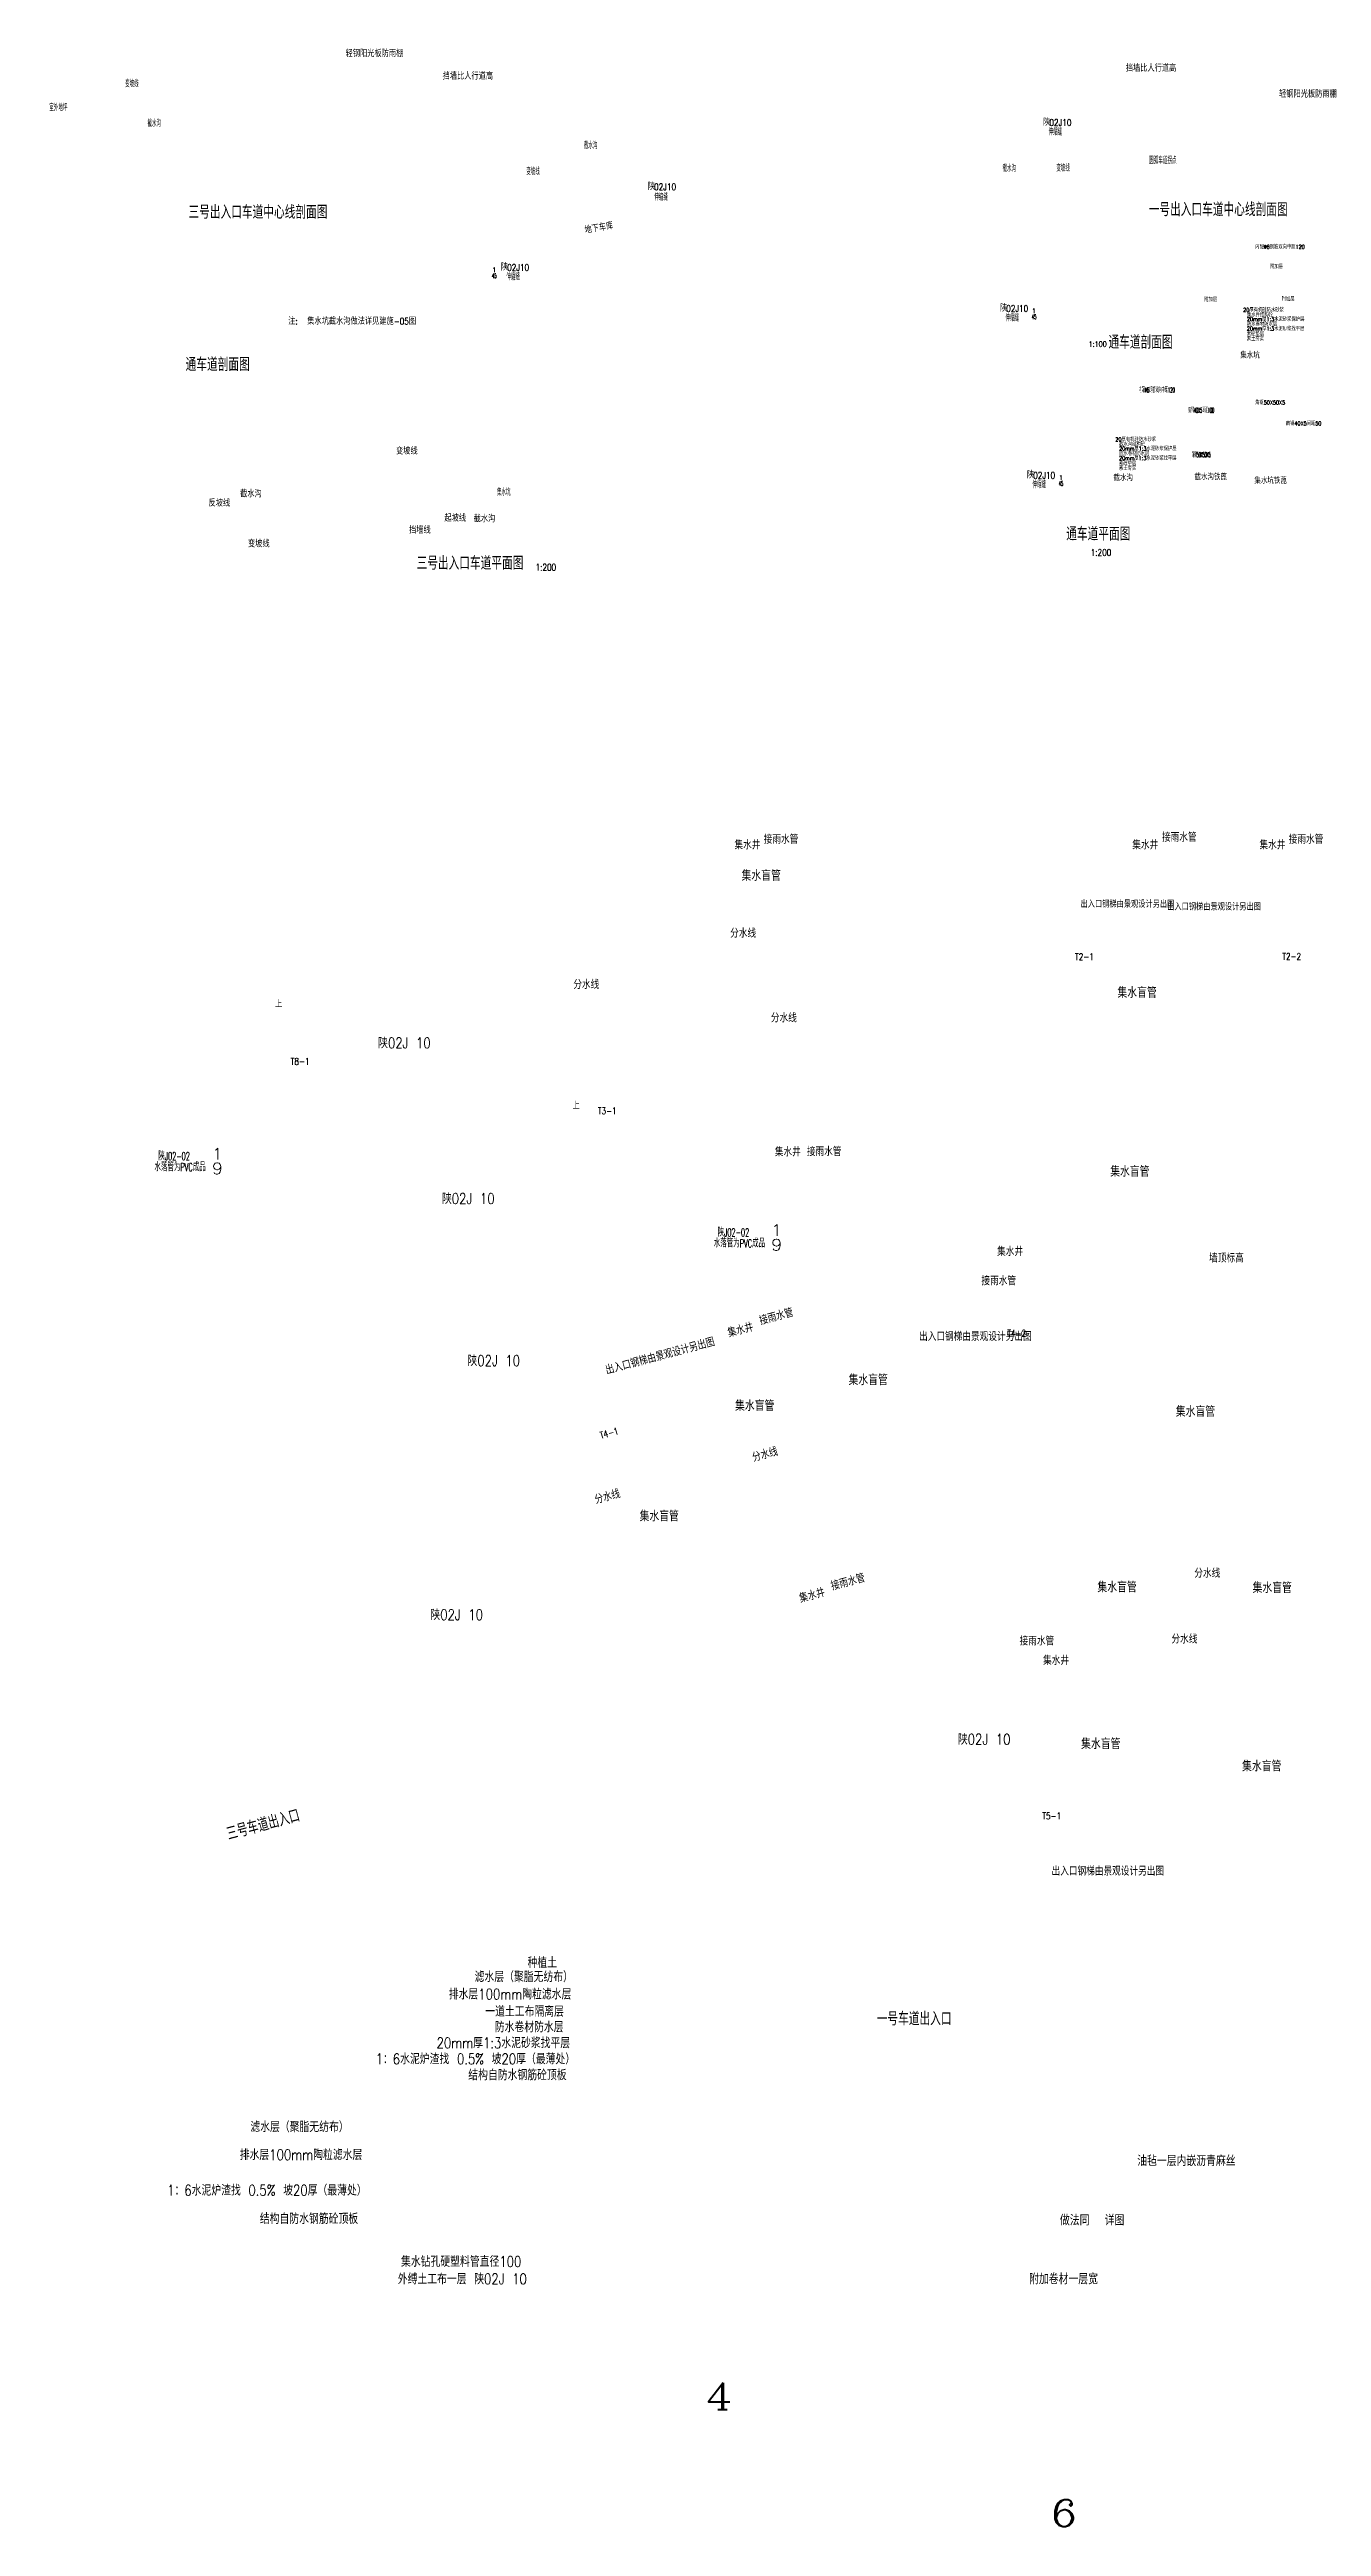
# Model space of a CAD drawing. Extents: x -542930 to 249594, y -301235 to 84515.
# Drawn here: x -542930 to -352502, y -286321 to 84515 of the extents above; entities that cross this region are included whole.
import ezdxf
from ezdxf.enums import TextEntityAlignment as Align

# ---------------------------------------------------------------- set-up
doc = ezdxf.new("R2010")
doc.units = 0
doc.header["$LTSCALE"] = 1000
doc.header["$MEASUREMENT"] = 0
doc.layers.get('0').update_dxf_attribs({"linetype": 'CONTINUOUS'})
for name, color, linetype in [('A-CH-TEXT', 2, 'CONTINUOUS'), ('PUB_TEXT', 7, 'CONTINUOUS'), ('TEXT', 7, 'CONTINUOUS'), ('中文', 2, 'CONTINUOUS')]:
    doc.layers.add(name, color=color, linetype=linetype)
doc.styles.add('_HZTXT', font='txt.shx', dxfattribs={"width": 0.8, "bigfont": 'hztxt.shx'})
doc.styles.add('COMP', font='complex', dxfattribs={"bigfont": 'hztxt'})
doc.styles.add('HZXY', font='romans.shx', dxfattribs={"width": 0.8, "bigfont": 'hztxt.shx'})

msp = doc.modelspace()

# ---------------------------------------------------------------- texts
at = {"style": 'COMP'}
for tag, text, height, width, p, p2 in [('45', '-', 680, 0.6, (-476688.56, 50304.39), (-476008.56, 50304.39)), ('1', '1', 680, 2.333333, (-476688.56, 51184.39), (-476008.56, 51184.39)), ('45', '-', 680, 0.6, (-395864.964, 44170.104), (-395184.964, 44170.104)), ('1', '1', 680, 2.333333, (-395864.964, 45050.104), (-395184.964, 45050.104)), ('45', '-', 680, 0.6, (-391836.276, 19204.293), (-391156.276, 19204.293)), ('1', '1', 680, 2.333333, (-391836.276, 20084.293), (-391156.276, 20084.293)), ('1', '1', 1700, 2.333333, (-518644.497, -81655.885), (-516944.497, -81655.885)), ('9', '-', 1700, 1.5, (-518644.497, -83855.885), (-516944.497, -83855.885)), ('1', '1', 1700, 2.333333, (-434906.782, -93075.648), (-433206.782, -93075.648)), ('9', '-', 1700, 1.5, (-434906.782, -95275.648), (-433206.782, -95275.648)), ('4', '1', 4000, 1.3125, (-444684.361, -268829.452), (-440684.361, -268829.452)), ('6', '1', 4000, 1.5, (-393020.138, -286320.513, 0), (-389020.138, -286320.513, 0))]:
    msp.add_attdef(tag, text=text, height=height, dxfattribs=dict(at, width=width)).set_placement(p, p2, align=Align.FIT)
at = {"layer": 'A-CH-TEXT', "color": 7, "style": 'HZXY'}
for s, height, width, p in [('接雨水管', 1200, 0.8, (-436008.494, -34384.902, 0)), ('接雨水管', 1200, 0.8, (-376377.041, -34074.85, 0)), ('接雨水管', 1200, 0.8, (-357407.31, -34384.902, 0)), ('集水井', 1200, 0.8, (-440385.385, -35225.403, 0)), ('集水井', 1200, 0.8, (-380825.524, -35225.403, 0)), ('集水井', 1200, 0.8, (-361784.201, -35225.403, 0)), (' 出入口钢梯由景观设计另出图', 1000, 0.8, (-389122.798, -43954.062)), (' 出入口钢梯由景观设计另出图', 1000, 0.8, (-376150.968, -44356.504)), ('分水线', 1200, 0.8, (-441028.046, -48441.06)), ('T2-1', 1000, 0.8, (-389391.809, -51804.52)), ('T2-2', 1000, 0.8, (-358361.248, -51750.412)), ('分水线', 1200, 0.8, (-464514.295, -56115.048)), ('上', 1000, 0.8, (-509159.515, -58893.903)), ('分水线', 1200, 0.8, (-434937.642, -61112.767)), ('T8-1', 1000, 0.8, (-506818.983, -67471.275)), ('上', 1000, 0.8, (-464631.371, -74089.34)), ('T3-1', 1000, 0.8, (-460838.337, -74881.905)), ('陕J02-02', 1200, 0.6, (-526649.875, -81762.021)), ('集水井', 1200, 0.8, (-434346.674, -81183.586, 0)), ('接雨水管', 1200, 0.8, (-429550.307, -81134.985, 0)), ('水落管为PVC成品', 1200, 0.6, (-527220.914, -83397.481)), ('陕J02-02', 1200, 0.6, (-442912.161, -93181.784)), ('水落管为PVC成品', 1200, 0.6, (-443483.2, -94817.244)), ('集水井', 1200, 0.8, (-401066.909, -96094.563, 0)), ('墙顶标高', 1200, 0.8, (-369320.656, -97073.652)), ('接雨水管', 1200, 0.8, (-403409.106, -100478.747, 0)), (' 出入口钢梯由景观设计另出图', 1200, 0.8, (-413401.744, -108813.208)), ('T4-2', 1000, 0.8, (-399531.497, -108174.329)), ('分水线', 1200, 0.8, (-371537.604, -144261.917)), ('接雨水管', 1200, 0.8, (-397698.494, -154407.134, 0)), ('分水线', 1200, 0.8, (-374961.735, -154115.358)), ('集水井', 1200, 0.8, (-394183.591, -157311.132, 0)), ('T5-1', 1000, 0.8, (-394286.789, -180447.492)), (' 出入口钢梯由景观设计另出图', 1200, 0.8, (-393571.009, -188856.14))]:
    msp.add_text(s, height=height, dxfattribs=dict(at, width=width)).set_placement(p)
at = {"layer": 'A-CH-TEXT', "color": 7, "style": 'HZXY', "width": 0.8}
for s, height, rotation, p in [('T4-1', 1000, 15.24696128, (-460374.386, -123478.75)), ('分水线', 1200, 15, (-437521.197, -126944.487)), ('分水线', 1200, 15, (-461123.547, -133268.717))]:
    msp.add_text(s, height=height, rotation=rotation, dxfattribs=at).set_placement(p)
at = {"layer": 'PUB_TEXT', "style": '_HZTXT', "width": 0.8}
for p in [(-498605.111, 83410.74), (-358843.214, 77342.086)]:
    msp.add_text('轻钢阳光板防雨棚', height=1000, dxfattribs=at).set_placement(p)
at = {"layer": 'TEXT', "style": '_HZTXT', "width": 0.8}
for s, p in [('集水盲管', (-439330.739, -39953.883, 0)), ('集水盲管', (-383053.292, -57468.846, 0)), ('陕02J 10', (-493742.059, -65019.243, 0)), ('集水盲管', (-384131.657, -84255.305, 0)), ('陕02J 10', (-484177.003, -88323.629, 0)), ('陕02J 10', (-480358.612, -112582.853, 0)), ('集水盲管', (-423313.694, -115451.845, 0)), ('集水盲管', (-440301.689, -119311.697, 0)), ('集水盲管', (-374310.567, -120191.854, 0)), ('集水盲管', (-454593.474, -135852.218, 0)), ('集水盲管', (-386046.49, -146478.268, 0)), ('集水盲管', (-362817.39, -146577.477, 0)), ('陕02J 10', (-485908.386, -150620.778, 0)), ('陕02J 10', (-406936.352, -169272.571, 0)), ('集水盲管', (-388485.644, -169941.759, 0)), ('集水盲管', (-364389.839, -173287.814, 0)), ('滤水层（聚脂无纺布）', (-479287.341, -204818.325, 0)), ('种植土', (-471362.322, -202692.384, 0)), ('排水层100mm陶粒滤水层', (-483159.16, -207426.931, 0)), ('一道土工布隔离层', (-477697.052, -210001.569, 0)), ('防水卷材防水层', (-476271.804, -212339.732, 0)), ('20mm厚1:3水泥砂浆找平层', (-484988.683, -214718.577, 0)), ('1：6水泥炉渣找 0.5% 坡20厚（最薄处）', (-494106.945, -217117.481, 0)), ('结构自防水钢筋砼顶板', (-480237.073, -219516.032, 0)), ('滤水层（聚脂无纺布）', (-512869.114, -227287.332)), ('排水层100mm陶粒滤水层', (-514456.183, -231461.007, 0)), ('油毡一层内嵌沥青麻丝', (-380083.073, -232373.864)), ('1：6水泥炉渣找 0.5% 坡20厚（最薄处）', (-525317.654, -236783.723, 0)), ('结构自防水钢筋砼顶板', (-511447.782, -241032.465, 0)), ('做法同  详图', (-391656.666, -241256.491, 0)), ('外缚土工布一层 陕02J 10', (-490792.118, -250063.52, 0)), ('集水钻孔硬塑料管直径100', (-490307.422, -247452.658, 0)), ('附加卷材一层宽', (-396272.814, -250056.979))]:
    msp.add_text(s, height=1600, dxfattribs=at).set_placement(p)
for s, p in [('集水井', (-441196.131, -108316.81, 0)), ('接雨水管', (-436458.384, -106473.718, 0)), (' 出入口钢梯由景观设计另出图', (-460326.439, -114107.483)), ('接雨水管', (-425734.739, -146205.466, 0)), ('集水井', (-430472.485, -148048.558, 0))]:
    msp.add_text(s, height=1200, rotation=15, dxfattribs=at).set_placement(p)
at = {"layer": '中文', "style": '_HZTXT', "width": 0.8}
for s, height, p in [('挡墙比人行道高', 1000, (-381797.931, 81216.481)), ('挡墙比人行道高', 1000, (-484087.24, 80026.474)), ('陕', 1000, (-394175.052, 73125.827)), ('02J10', 1000, (-393235.778, 73071.776)), ('陕', 1000, (-453359.416, 63502.705)), ('02J10', 1000, (-452420.143, 63448.654)), ('三号出入口车道中心线剖面图', 2000, (-522125.324, 59170.565)), ('一号出入口车道中心线剖面图', 2000, (-378366.984, 59560.266)), ('陕', 1000, (-475356.837, 51444.553)), ('02J10', 1000, (-474417.563, 51390.501)), ('附加层', 600, (-360206.252, 51738.271)), ('陕', 1000, (-400631.279, 45283.874)), ('02J10', 1000, (-399692.005, 45229.822)), ('附加层', 600, (-370072.79, 46794.353)), ('集水井结构砼', 600, (-363659.092, 44497.157, 0)), ('20mm厚1:3水泥砂浆保护层', 600, (-363659.909, 43852.913, 0)), ('附加层', 600, (-358463.441, 46870.184)), ('1:100 ', 800, (-387382.207, 40022.868)), ('通车道剖面图', 2000, (-384393.381, 39701.018)), ('素土夯实', 600, (-363684.262, 40916.048, 0)), ('素砼垫层', 600, (-363683.968, 41642.2, 0)), ('防水卷材防水层', 600, (-363663.026, 43120.682, 0)), ('20mm厚1:3水泥砂浆找平层', 600, (-363670.307, 42425.35, 0)), ('通车道剖面图', 2000, (-522557.919, 36369.961)), ('变坡线', 1000, (-491058.472, 23899.906)), ('素砼垫层', 600, (-382818.363, 22258.469, 0)), ('截水沟结构砼', 600, (-382793.487, 25113.426, 0)), ('防水卷材防水层', 600, (-382797.421, 23736.95, 0)), ('20mm厚1:3水泥砂浆找平层', 600, (-382804.701, 23041.619, 0)), ('20mm厚1:3水泥砂浆保护层', 600, (-382794.304, 24469.182, 0)), ('截水沟', 1000, (-514396.197, 17484.356)), ('陕', 1000, (-396602.591, 20318.063)), ('02J10', 1000, (-395663.317, 20264.012)), ('截水沟', 900, (-383637.872, 19924.361)), ('素土夯实', 600, (-382818.657, 21532.316, 0)), ('截水沟铁蓖', 900, (-371512.946, 20059.429)), ('反坡线', 1000, (-519125.414, 16103.678)), ('起坡线', 1000, (-483812.656, 13850.809)), ('截水沟', 1000, (-479436.422, 13753.753)), ('挡墙线', 1000, (-489106.954, 12056.514)), ('通车道平面图', 2000, (-390710.442, 11002.733)), ('变坡线', 1000, (-513217.511, 10004.813)), ('三号出入口车道平面图', 2000, (-487984.59, 6618.32)), ('1:200 ', 1000, (-470162.529, 6494.278)), ('1:200 ', 1000, (-387052.791, 8727.142)), ('一号车道出入口', 2000, (-419084.617, -211309.341))]:
    msp.add_text(s, height=height, dxfattribs=at).set_placement(p)
at = {"layer": '中文', "style": '_HZTXT'}
for s, height, width, p, p2 in [('变坡线', 1000, 0.692649, (-531602.845, 78881.606), (-529590.345, 78881.606)), ('室外地坪', 1000, 0.691742, (-542969.676, 75308.601), (-540257.176, 75308.601)), ('截水沟', 1000, 0.70024, (-528267.018, 72941.654), (-526254.518, 72941.654)), ('截水沟', 1000, 0.70024, (-462913.326, 69631.06), (-460900.826, 69631.06)), ('伸缩缝', 1000, 0.681567, (-393339.17, 71661.714), (-391326.67, 71661.714)), ('变坡线', 1000, 0.692649, (-471548.874, 65750.883), (-469536.374, 65750.883)), ('截水沟', 1000, 0.70024, (-400242.808, 66188.155), (-398230.308, 66188.155)), ('变坡线', 1000, 0.692649, (-392194.101, 66266.26), (-390181.601, 66266.26)), ('圆弧车道拐点', 1000, 0.703892, (-378306.859, 67402.245), (-374194.359, 67402.245)), ('伸缩缝', 1000, 0.681567, (-452377.819, 61911.012), (-450365.319, 61911.012)), ('伸缩缝', 1000, 0.681567, (-474520.955, 49980.439), (-472508.455, 49980.439)), ('伸缩缝', 1000, 0.681567, (-399795.397, 43819.76), (-397782.897, 43819.76)), ('内配\x826钢筋双向中距120', 750, 0.650373, (-379877.709, 33171.479), (-374430.834, 33171.479)), ('扁钢40X5间距100', 750, 0.525, (-372439.13, 30143.098), (-368567.255, 30143.098)), ('角钢50X50X5', 750, 0.4515, (-371921.711, 23466.99), (-369099.836, 23466.99)), ('集水坑', 1000, 0.690777, (-475928.485, 17727.45), (-473915.985, 17727.45)), ('伸缩缝', 1000, 0.681567, (-395766.709, 18853.95), (-393754.209, 18853.95))]:
    msp.add_text(s, height=height, dxfattribs=dict(at, width=width)).set_placement(p, p2, align=Align.FIT)
at = {"layer": '中文', "style": '_HZTXT', "width": 0.8}
for s, height, rotation, p in [('地下车库', 1000, 10.2983792, (-462709.886, 56925.935)), ('三号车道出入口', 2000, 15, (-516103.176, -183640.133))]:
    msp.add_text(s, height=height, rotation=rotation, dxfattribs=at).set_placement(p)
for s, height, p in [('内配\x826钢筋双向中距120', 600, (-358715.348, 54671.593)), ('20厚有机硅防水砂浆', 600, (-361173.404, 45233.008)), ('注:  集水坑截水沟做法详见建施-05图', 1000, (-497625.186, 43331.64)), ('集水坑', 900, (-363191.597, 38275.636)), ('角钢50X50X5', 600, (-360183.903, 31364.207)), ('20厚有机硅防水砂浆', 600, (-380307.799, 25849.277)), ('扁钢40X5间距50', 600, (-355175.897, 28248.386)), ('集水坑铁蓖', 900, (-360112.29, 19517.97))]:
    msp.add_text(s, height=height, dxfattribs=at).set_placement(p, align=Align.CENTER)

doc.saveas('drawing.dxf')
